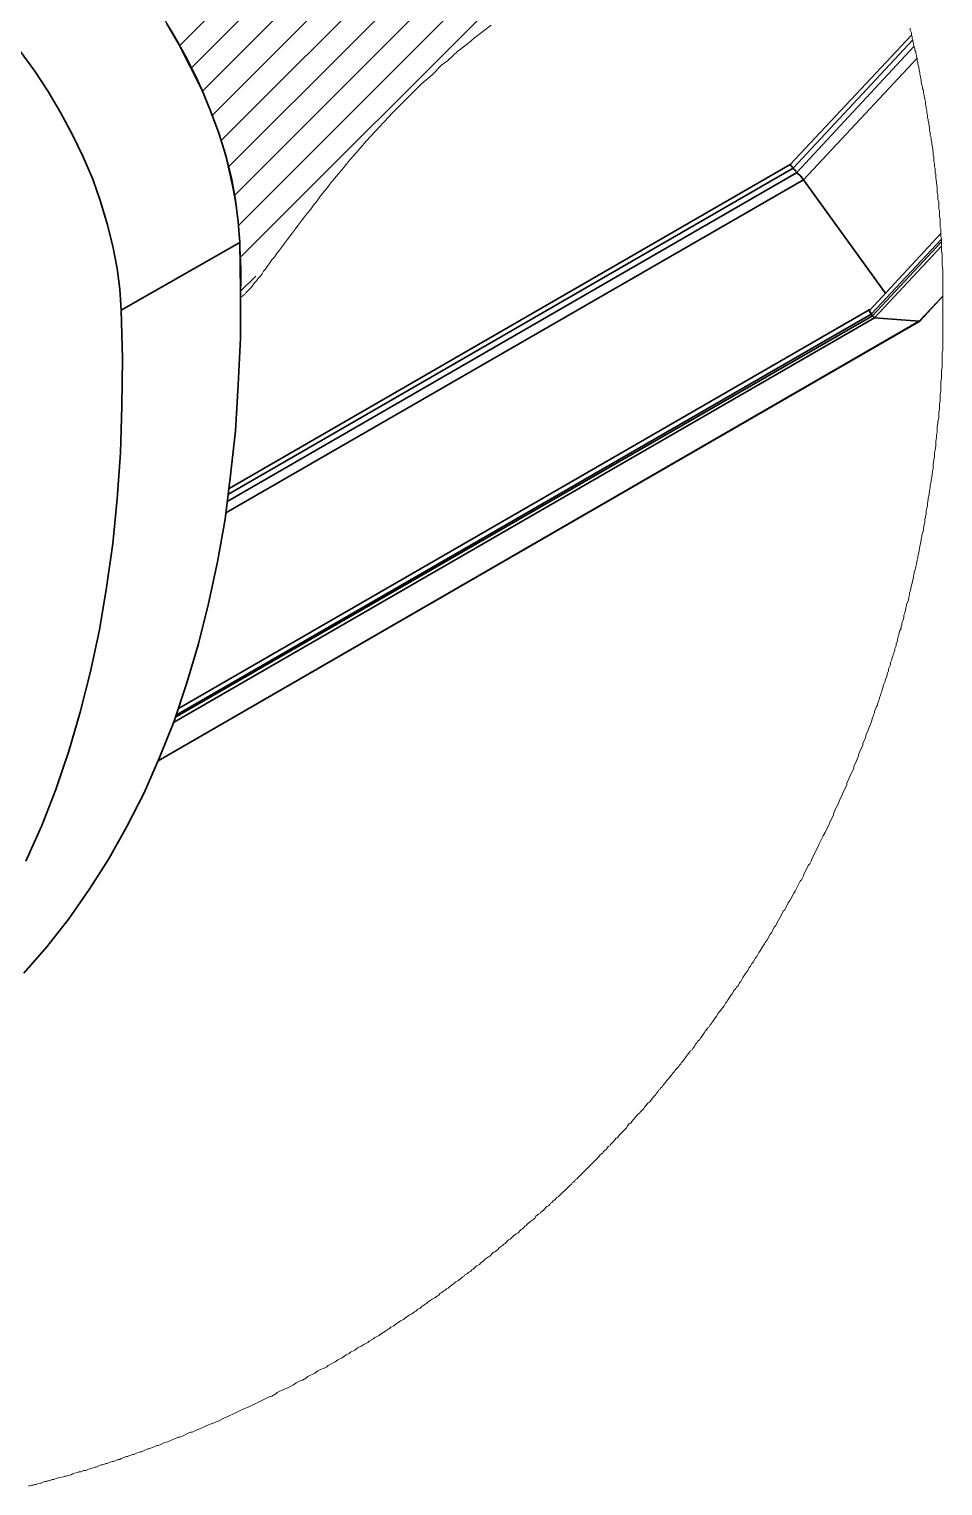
# Model space of a CAD drawing. Header units: feet. Extents: x -9903 to 12307, y -41 to 4121.
# Drawn here: x 159.79 to 166.7, y 32.02 to 43.05 of the extents above; entities that cross this region are included whole.
import ezdxf

# ---------------------------------------------------------------- set-up
doc = ezdxf.new("R2010")
doc.units = ezdxf.units.FT
doc.header["$MEASUREMENT"] = 0
doc.layers.add('PDF_0', color=7, linetype='Continuous')
doc.layers.add('PDF_Ediciones', color=1, linetype='Continuous')

msp = doc.modelspace()

# ---------------------------------------------------------------- linework, layer by layer
at = {"layer": 'PDF_0', "lineweight": 18}
msp.add_lwpolyline([(166.456, 43.054), (166.456, 43.038), (166.467, 43.017), (166.467, 43.001), (166.472, 42.991), (166.472, 42.975), (166.478, 42.964), (166.478, 42.954), (166.483, 42.938), (166.483, 42.927), (166.488, 42.917), (166.488, 42.912), (166.493, 42.896), (166.493, 42.885), (166.499, 42.875), (166.499, 42.859), (166.504, 42.848), (166.504, 42.838), (166.509, 42.827), (166.509, 42.806), (166.514, 42.79), (166.514, 42.78), (166.52, 42.769), (166.525, 42.743), (166.525, 42.732), (166.53, 42.717), (166.53, 42.706), (166.536, 42.685), (166.541, 42.659), (166.541, 42.648), (166.546, 42.622), (166.551, 42.611), (166.551, 42.595), (166.557, 42.585), (166.557, 42.558), (166.562, 42.548), (166.562, 42.537), (166.567, 42.522), (166.567, 42.511), (166.572, 42.5), (166.572, 42.474), (166.578, 42.464), (166.578, 42.448), (166.583, 42.427), (166.583, 42.411), (166.588, 42.4), (166.588, 42.374), (166.593, 42.363), (166.593, 42.353), (166.599, 42.337), (166.599, 42.327), (166.604, 42.3), (166.604, 42.279), (166.609, 42.263), (166.609, 42.242), (166.615, 42.226), (166.615, 42.205), (166.62, 42.19), (166.62, 42.179), (166.625, 42.153), (166.63, 42.116), (166.63, 42.095), (166.636, 42.079), (166.636, 42.042), (166.641, 42.031), (166.641, 42.005), (166.646, 41.994), (166.646, 41.958), (166.651, 41.947), (166.651, 41.921), (166.662, 41.847), (166.662, 41.81), (166.667, 41.794), (166.667, 41.757), (166.673, 41.736), (166.673, 41.684), (166.678, 41.673), (166.678, 41.626), (166.683, 41.61), (166.683, 41.546), (166.688, 41.536), (166.688, 41.478), (166.694, 41.457), (166.694, 41.362), (166.699, 41.346), (166.699, 41.262), (166.704, 41.225), (166.704, 40.614), (166.699, 40.598), (166.699, 40.487), (166.694, 40.461), (166.694, 40.403), (166.688, 40.376), (166.688, 40.303), (166.683, 40.287), (166.683, 40.229), (166.678, 40.213), (166.678, 40.165), (166.673, 40.15), (166.673, 40.102), (166.667, 40.076), (166.667, 40.065), (166.662, 40.039), (166.662, 39.992), (166.657, 39.981), (166.657, 39.955), (166.651, 39.928), (166.651, 39.891), (166.646, 39.865), (166.646, 39.855), (166.641, 39.844), (166.641, 39.807), (166.636, 39.791), (166.636, 39.781), (166.63, 39.754), (166.63, 39.717), (166.625, 39.707), (166.625, 39.696), (166.62, 39.659), (166.615, 39.633), (166.615, 39.623), (166.609, 39.596), (166.609, 39.57), (166.604, 39.559), (166.604, 39.549), (166.599, 39.512), (166.593, 39.496), (166.593, 39.486), (166.588, 39.459), (166.588, 39.438), (166.583, 39.422), (166.578, 39.401), (166.578, 39.375), (166.572, 39.364), (166.572, 39.349), (166.567, 39.338), (166.567, 39.312), (166.562, 39.301), (166.562, 39.291), (166.557, 39.275), (166.557, 39.254), (166.546, 39.217), (166.546, 39.206), (166.541, 39.19), (166.541, 39.18), (166.536, 39.153), (166.53, 39.132), (166.525, 39.106), (166.525, 39.095), (166.52, 39.08), (166.52, 39.069), (166.514, 39.059), (166.514, 39.043), (166.509, 39.032), (166.509, 39.022), (166.504, 39.006), (166.504, 38.995), (166.499, 38.985), (166.499, 38.974), (166.493, 38.948), (166.488, 38.937), (166.488, 38.922), (166.483, 38.911), (166.483, 38.9), (166.472, 38.853), (166.467, 38.837), (166.456, 38.79), (166.451, 38.779), (166.451, 38.763), (166.446, 38.753), (166.446, 38.742), (166.441, 38.716), (166.43, 38.695), (166.43, 38.679), (166.425, 38.669), (166.425, 38.658), (166.414, 38.621), (166.409, 38.611), (166.409, 38.595), (166.404, 38.574), (166.398, 38.563), (166.393, 38.547), (166.393, 38.537), (166.388, 38.526), (166.388, 38.51), (166.377, 38.489), (166.372, 38.463), (166.367, 38.452), (166.367, 38.442), (166.362, 38.431), (166.362, 38.416), (166.351, 38.394), (166.351, 38.379), (166.34, 38.358), (166.34, 38.347), (166.335, 38.331), (166.33, 38.321), (166.325, 38.3), (166.319, 38.284), (166.319, 38.273), (166.309, 38.252), (166.309, 38.236), (166.293, 38.205), (166.293, 38.189), (166.283, 38.168), (166.283, 38.157), (166.277, 38.141), (166.267, 38.12), (166.267, 38.11), (166.256, 38.083), (166.251, 38.062), (166.246, 38.047), (166.24, 38.026), (166.235, 38.015), (166.23, 37.999), (166.225, 37.989), (166.225, 37.978), (166.219, 37.968), (166.214, 37.952), (166.209, 37.941), (166.209, 37.931), (166.203, 37.92), (166.188, 37.883), (166.188, 37.873), (166.182, 37.862), (166.177, 37.846), (166.172, 37.836), (166.167, 37.815), (166.161, 37.799), (166.145, 37.757), (166.14, 37.741), (166.124, 37.709), (166.119, 37.683), (166.098, 37.641), (166.098, 37.625), (166.082, 37.593), (166.072, 37.567), (166.066, 37.556), (166.066, 37.546), (166.061, 37.535), (166.051, 37.509), (166.03, 37.467), (166.03, 37.451), (166.008, 37.409), (165.993, 37.372), (165.977, 37.34), (165.977, 37.324), (165.95, 37.272), (165.945, 37.256), (165.919, 37.203), (165.914, 37.187), (165.892, 37.145), (165.877, 37.108), (165.877, 37.098), (165.85, 37.045), (165.845, 37.029), (165.813, 36.966), (165.798, 36.94), (165.766, 36.876), (165.761, 36.861), (165.719, 36.776), (165.708, 36.75), (165.697, 36.729), (165.687, 36.718), (165.655, 36.655), (165.65, 36.639), (165.634, 36.608), (165.624, 36.597), (165.587, 36.523), (165.576, 36.507), (165.55, 36.455), (165.534, 36.434), (165.508, 36.381), (165.497, 36.37), (165.481, 36.339), (165.46, 36.302), (165.439, 36.26), (165.429, 36.249), (165.408, 36.207), (165.397, 36.197), (165.376, 36.154), (165.36, 36.133), (165.355, 36.123), (165.339, 36.102), (165.323, 36.07), (165.313, 36.059), (165.297, 36.028), (165.286, 36.017), (165.27, 35.986), (165.26, 35.975), (165.249, 35.954), (165.239, 35.944), (165.228, 35.922), (165.207, 35.891), (165.191, 35.87), (165.176, 35.838), (165.165, 35.828), (165.155, 35.806), (165.144, 35.796), (165.139, 35.785), (165.123, 35.77), (165.112, 35.748), (165.102, 35.738), (165.091, 35.717), (165.075, 35.696), (165.07, 35.685), (165.06, 35.675), (165.049, 35.654), (165.039, 35.643), (165.033, 35.633), (165.012, 35.606), (165.002, 35.596), (164.991, 35.575), (164.981, 35.564), (164.97, 35.543), (164.96, 35.532), (164.954, 35.522), (164.944, 35.511), (164.933, 35.49), (164.923, 35.485), (164.917, 35.474), (164.907, 35.464), (164.902, 35.453), (164.88, 35.422), (164.87, 35.411), (164.865, 35.401), (164.849, 35.385), (164.844, 35.374), (164.833, 35.364), (164.828, 35.353), (164.812, 35.332), (164.807, 35.322), (164.796, 35.316), (164.791, 35.306), (164.78, 35.295), (164.749, 35.253), (164.743, 35.242), (164.728, 35.227), (164.722, 35.216), (164.712, 35.206), (164.707, 35.195), (164.68, 35.169), (164.675, 35.158), (164.664, 35.148), (164.649, 35.127), (164.633, 35.111), (164.627, 35.1), (164.617, 35.09), (164.601, 35.069), (164.585, 35.053), (164.58, 35.042), (164.569, 35.032), (164.564, 35.021), (164.554, 35.016), (164.548, 35.005), (164.538, 34.995), (164.533, 34.984), (164.517, 34.968), (164.485, 34.926), (164.475, 34.921), (164.448, 34.889), (164.443, 34.879), (164.417, 34.852), (164.411, 34.842), (164.401, 34.837), (164.39, 34.826), (164.385, 34.816), (164.359, 34.789), (164.353, 34.779), (164.343, 34.768), (164.332, 34.763), (164.316, 34.742), (164.311, 34.731), (164.258, 34.678), (164.243, 34.657), (164.232, 34.652), (164.216, 34.631), (164.19, 34.605), (164.185, 34.594), (164.174, 34.589), (164.164, 34.578), (164.158, 34.568), (164.137, 34.552), (164.132, 34.541), (164.121, 34.531), (164.111, 34.526), (164.095, 34.505), (163.937, 34.346), (163.926, 34.341), (163.921, 34.331), (163.911, 34.32), (163.9, 34.315), (163.895, 34.304), (163.884, 34.294), (163.874, 34.288), (163.795, 34.209), (163.784, 34.204), (163.768, 34.183), (163.758, 34.178), (163.747, 34.167), (163.737, 34.162), (163.731, 34.151), (163.721, 34.141), (163.71, 34.136), (163.684, 34.109), (163.663, 34.093), (163.658, 34.083), (163.647, 34.078), (163.626, 34.062), (163.621, 34.051), (163.61, 34.041), (163.589, 34.025), (163.584, 34.02), (163.563, 34.004), (163.552, 33.993), (163.542, 33.988), (163.536, 33.977), (163.526, 33.967), (163.515, 33.962), (163.489, 33.935), (163.478, 33.93), (163.457, 33.914), (163.431, 33.888), (163.42, 33.883), (163.394, 33.856), (163.384, 33.851), (163.373, 33.84), (163.352, 33.825), (163.336, 33.809), (163.315, 33.793), (163.304, 33.788), (163.278, 33.761), (163.268, 33.756), (163.246, 33.74), (163.231, 33.724), (163.21, 33.709), (163.199, 33.698), (163.178, 33.688), (163.152, 33.661), (163.141, 33.656), (163.131, 33.645), (163.12, 33.64), (163.109, 33.63), (163.088, 33.619), (163.083, 33.609), (163.073, 33.603), (163.062, 33.593), (163.041, 33.577), (163.02, 33.566), (163.004, 33.551), (162.983, 33.535), (162.972, 33.529), (162.962, 33.519), (162.951, 33.514), (162.941, 33.503), (162.93, 33.498), (162.909, 33.482), (162.899, 33.477), (162.893, 33.466), (162.883, 33.461), (162.862, 33.445), (162.841, 33.435), (162.82, 33.419), (162.809, 33.413), (162.798, 33.403), (162.788, 33.398), (162.777, 33.387), (162.767, 33.382), (162.751, 33.366), (162.73, 33.356), (162.719, 33.345), (162.709, 33.34), (162.688, 33.324), (162.667, 33.313), (162.656, 33.303), (162.635, 33.292), (162.625, 33.282), (162.603, 33.271), (162.582, 33.255), (162.572, 33.25), (162.551, 33.234), (162.53, 33.224), (162.519, 33.213), (162.509, 33.208), (162.503, 33.203), (162.493, 33.197), (162.482, 33.187), (162.451, 33.171), (162.44, 33.16), (162.408, 33.145), (162.398, 33.134), (162.366, 33.118), (162.356, 33.108), (162.324, 33.092), (162.303, 33.076), (162.287, 33.071), (162.277, 33.066), (162.256, 33.05), (162.224, 33.034), (162.213, 33.023), (162.192, 33.013), (162.161, 32.992), (162.129, 32.976), (162.108, 32.96), (162.055, 32.934), (162.045, 32.923), (162.024, 32.913), (161.997, 32.902), (161.976, 32.892), (161.955, 32.876), (161.902, 32.849), (161.892, 32.839), (161.86, 32.823), (161.844, 32.818), (161.813, 32.802), (161.792, 32.786), (161.75, 32.765), (161.723, 32.755), (161.67, 32.728), (161.66, 32.718), (161.628, 32.702), (161.613, 32.697), (161.539, 32.66), (161.523, 32.654), (161.449, 32.618), (161.423, 32.607), (161.37, 32.581), (161.354, 32.575), (161.291, 32.544), (161.275, 32.539), (161.222, 32.512), (161.207, 32.507), (161.186, 32.496), (161.154, 32.486), (161.128, 32.475), (161.085, 32.454), (161.07, 32.449), (161.027, 32.428), (161.017, 32.428), (161.001, 32.423), (160.959, 32.401), (160.943, 32.396), (160.933, 32.391), (160.922, 32.391), (160.901, 32.38), (160.885, 32.375), (160.843, 32.354), (160.817, 32.349), (160.785, 32.333), (160.769, 32.328), (160.759, 32.328), (160.727, 32.312), (160.711, 32.307), (160.701, 32.301), (160.69, 32.301), (160.669, 32.291), (160.643, 32.28), (160.632, 32.28), (160.622, 32.275), (160.606, 32.27), (160.585, 32.259), (160.574, 32.259), (160.564, 32.254), (160.548, 32.249), (160.537, 32.243), (160.527, 32.243), (160.516, 32.238), (160.49, 32.228), (160.479, 32.222), (160.469, 32.222), (160.453, 32.217), (160.432, 32.206), (160.421, 32.206), (160.405, 32.201), (160.384, 32.191), (160.374, 32.191), (160.363, 32.185), (160.347, 32.18), (160.337, 32.18), (160.316, 32.17), (160.3, 32.164), (160.29, 32.164), (160.268, 32.154), (160.242, 32.148), (160.221, 32.138), (160.205, 32.138), (160.184, 32.127), (160.168, 32.127), (160.158, 32.122), (160.137, 32.117), (160.121, 32.112), (160.11, 32.106), (160.089, 32.101), (160.073, 32.096), (160.063, 32.096), (160.052, 32.09), (160.026, 32.085), (160.005, 32.08), (159.989, 32.075), (159.979, 32.069), (159.968, 32.069), (159.957, 32.064), (159.942, 32.059), (159.931, 32.059), (159.921, 32.054), (159.91, 32.054), (159.894, 32.048), (159.884, 32.043), (159.873, 32.043), (159.857, 32.038), (159.847, 32.033), (159.836, 32.033), (159.826, 32.027), (159.81, 32.027), (159.799, 32.022), (159.789, 32.022)], dxfattribs=at)
at = {"layer": 'PDF_0', "lineweight": 35}
for points in [[(160.832, 43.091), (160.927, 42.927), (161.012, 42.764), (161.096, 42.595), (161.164, 42.427), (161.228, 42.258), (161.28, 42.089), (161.323, 41.921), (161.354, 41.752), (161.375, 41.589), (161.386, 41.431), (160.49, 40.919)], [(161.296, 39.475), (165.597, 41.958), (166.488, 42.917)], [(159.726, 42.88), (159.836, 42.727), (159.936, 42.574), (160.031, 42.416), (160.121, 42.247), (160.2, 42.084), (160.274, 41.91), (160.332, 41.741), (160.384, 41.573), (160.427, 41.404), (160.458, 41.235), (160.479, 41.077), (160.49, 40.919), (160.5, 40.55), (160.495, 40.192), (160.485, 39.839), (160.458, 39.491), (160.427, 39.153), (160.379, 38.821), (160.326, 38.5), (160.258, 38.184), (160.179, 37.878), (160.094, 37.583), (159.994, 37.293), (159.889, 37.019), (159.768, 36.75)], [(161.307, 39.57), (165.55, 42.021)], [(166.151, 40.919), (166.688, 41.499)], [(161.386, 41.431), (161.391, 41.067), (161.391, 40.708), (161.375, 40.355), (161.354, 40.007), (161.317, 39.67), (161.275, 39.338), (161.217, 39.016), (161.149, 38.7), (161.075, 38.394), (160.985, 38.099), (160.89, 37.809), (160.78, 37.535), (160.664, 37.267), (160.532, 37.013), (160.395, 36.766), (160.247, 36.534), (160.094, 36.312), (159.926, 36.102), (159.752, 35.901)], [(166.704, 41.025), (166.53, 40.835), (160.769, 37.509)]]:
    msp.add_lwpolyline(points, dxfattribs=at)
for points in [[(165.598, 41.969, -0.071018), (165.571, 41.994), (165.55, 42.021), (166.467, 43.001)], [(166.267, 41.051), (165.65, 41.905, 0.136647), (165.593, 41.962, -0.139455), (165.646, 41.911)], [(160.922, 37.904), (166.151, 40.924), (166.151, 40.909), (166.161, 40.898), (166.161, 40.888), (166.172, 40.877, 0.136085), (166.188, 40.861), (166.525, 40.835), (166.53, 40.835)]]:
    msp.add_lwpolyline(points, format="xyb", dxfattribs=at)
at = {"layer": 'PDF_0', "color": 8, "lineweight": 35, "true_color": 0x7f7f7f}
for points in [[(161.302, 39.528), (165.571, 41.994), (166.478, 42.964)], [(161.28, 39.385), (165.65, 41.905), (166.509, 42.827)], [(160.901, 37.852), (166.161, 40.888), (166.694, 41.457)], [(160.885, 37.799), (166.188, 40.861), (166.694, 41.404)], [(160.896, 37.836), (166.172, 40.877), (166.694, 41.436)], [(160.769, 37.509), (166.525, 40.835), (166.704, 41.025)]]:
    msp.add_lwpolyline(points, dxfattribs=at)
at = {"layer": 'PDF_0', "lineweight": 35}
for centre, start, end in [((166.19, 40.927), 180.5878, 226.7632), ((166.206, 40.906), 210.9266, 242.5178)]:
    msp.add_arc(centre, 0.0448, start, end, dxfattribs=at)
at = {"layer": 'PDF_Ediciones', "color": 240, "lineweight": 9, "true_color": 0xec1f24}
for points in [[(164.828, 46.043), (161.18, 42.395)], [(165.118, 46.074), (161.244, 42.2)], [(165.218, 45.916), (161.296, 42)], [(164.38, 45.853), (161.106, 42.58)], [(165.313, 45.758), (161.344, 41.784)], [(163.921, 45.647), (161.022, 42.753)], [(165.413, 45.6), (161.375, 41.557)], [(165.508, 45.436), (161.386, 41.315)], [(163.431, 45.415), (160.933, 42.922)], [(161.507, 41.177), (161.391, 41.062)]]:
    msp.add_lwpolyline(points, dxfattribs=at)
at = {"layer": 'PDF_Ediciones', "color": 7, "lineweight": 9}
msp.add_lwpolyline([(161.393, 41.019, 0.242098), (160.037, 43.966)], format="xyb", dxfattribs=at)
at = {"layer": 'PDF_Ediciones', "lineweight": 9}
msp.add_lwpolyline([(161.391, 41.014), (161.396, 41.019), (161.407, 41.025), (161.417, 41.035), (161.428, 41.04), (161.433, 41.051), (161.475, 41.093), (161.497, 41.125), (161.512, 41.141), (161.523, 41.156), (161.539, 41.172), (161.555, 41.193), (161.565, 41.214), (161.581, 41.23), (161.597, 41.251), (161.613, 41.278), (161.628, 41.299), (161.649, 41.32), (161.665, 41.346), (161.686, 41.373), (161.702, 41.394), (161.723, 41.42), (161.744, 41.452), (161.786, 41.504), (161.808, 41.536), (161.829, 41.562), (161.85, 41.594), (161.876, 41.626), (161.897, 41.652), (161.923, 41.684), (161.945, 41.715), (161.971, 41.747), (161.997, 41.784), (162.05, 41.847), (162.076, 41.884), (162.103, 41.915), (162.134, 41.952), (162.161, 41.984), (162.192, 42.021), (162.219, 42.058), (162.25, 42.089), (162.345, 42.2), (162.408, 42.269), (162.545, 42.416), (162.762, 42.632), (162.841, 42.701), (162.914, 42.775), (162.957, 42.806), (162.999, 42.843), (163.036, 42.88), (163.12, 42.943), (163.162, 42.98), (163.289, 43.075)], dxfattribs=at)

doc.saveas('drawing.dxf')
